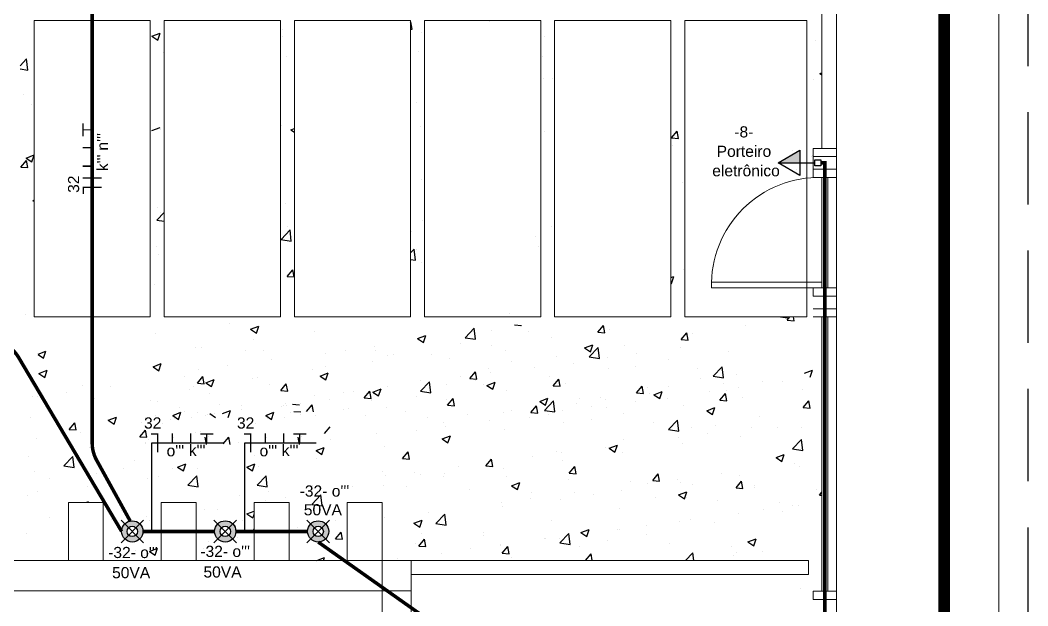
# Model space of a CAD drawing. Header units: millimetres. Extents: x 6597 to 20911, y -10306 to -132.
# Drawn here: x 14846 to 15714, y -5442 to -4938 of the extents above; entities that cross this region are included whole.
import ezdxf

# ---------------------------------------------------------------- set-up
doc = ezdxf.new("R2010")
doc.units = ezdxf.units.MM
doc.header["$LTSCALE"] = 25
doc.header["$MEASUREMENT"] = 0
for name, pattern in [('DASHDOT2', [12.7, 6.35, -3.175, 0, -3.175]), ('Dashed', [0.75, 0.5, -0.25]), ('HIDDEN2', [4.7625, 3.175, -1.5875])]:
    doc.linetypes.add(name, pattern=pattern)
for name, color, linetype in [('CIRCUITOS', 7, 'Continuous'), ('Iluminação1', 1, 'Continuous'), ('MAAI - VEGETAÇÃO', 106, 'Continuous')]:
    doc.layers.add(name, color=color, linetype=linetype)
for name, color, linetype, lineweight in [('EL-Condutos', 5, 'Continuous', 30), ('MAAI - ALVENARIA', 7, 'Continuous', 0), ('P-SIMBOL', 1, 'Continuous', 30), ('TEXTO', 7, 'Continuous', 30)]:
    doc.layers.add(name, color=color, linetype=linetype, lineweight=lineweight)
doc.styles.add('Arial', font='arial.ttf')

msp = doc.modelspace()

# ---------------------------------------------------------------- hatches: boundary and pattern name
at = {"layer": 'Iluminação1'}
h = msp.add_hatch(color=256, dxfattribs=at)
h.dxf.hatch_style = 1
h.paths.add_polyline_path([(14936.39, -5384.36, 1), (14949.32, -5371.43, 1)])
h.paths.add_polyline_path([(14946.01, -5374.74, -1), (14939.7, -5381.05, -1)], flags=16)
h = msp.add_hatch(color=256, dxfattribs=at)
h.dxf.hatch_style = 1
h.paths.add_polyline_path([(15016.39, -5384.36, 1), (15029.32, -5371.43, 1)])
h.paths.add_polyline_path([(15026.01, -5374.74, -1), (15019.7, -5381.05, -1)], flags=16)
h = msp.add_hatch(color=256, dxfattribs=at)
h.dxf.hatch_style = 1
h.paths.add_polyline_path([(15096.39, -5384.36, 1), (15109.32, -5371.43, 1)])
h.paths.add_polyline_path([(15106.01, -5374.74, -1), (15099.7, -5381.05, -1)], flags=16)
at = {"layer": 'P-SIMBOL', "linetype": 'Continuous'}
msp.add_hatch(color=256, dxfattribs=at).paths.add_polyline_path([(15517.38, -5060.85), (15498.63, -5060.85), (15517.38, -5050.02)])

# ---------------------------------------------------------------- linework, layer by layer
at = {"linetype": 'HIDDEN2'}
msp.add_line((15713.63, -4540.99), (15713.63, -8795.99), dxfattribs=at)
at = {"color": 7, "lineweight": 0}
msp.add_line((15688.63, -4565.99), (15688.63, -8770.99), dxfattribs=at)
at = {"layer": 'CIRCUITOS'}
for p, q in [((14959.74, -5377.9), (14959.74, -5301.69)), ((14959.74, -5301.69), (15021.18, -5301.69)), ((15039.74, -5377.9), (15039.74, -5301.69)), ((15039.74, -5301.69), (15101.18, -5301.69))]:
    msp.add_line(p, q, dxfattribs=at)
for points, const_width in [([(14900.52, -5038.07), (14900.52, -5026.82)], 1.11), ([(14900.52, -5032.45), (14908.36, -5032.45)], 1.11), ([(14900.23, -5047.92), (14908.36, -5047.92)], 1.16), ([(14900.23, -5063.7), (14908.36, -5063.7)], 1.16), ([(14900.23, -5073.79), (14916.49, -5073.79)], 1.16), ([(14900.23, -5073.79), (14916.49, -5073.79)], 1.16), ([(14900.23, -5081.98), (14916.49, -5081.98)], 1.16), ([(14900.23, -5081.98), (14916.49, -5081.98)], 1.16), ([(14900.8, -5087.73), (14900.8, -5081.81)], 1.16), ([(14959.07, -5294.13), (14964.98, -5294.13)], 1.16), ([(14964.81, -5293.55), (14964.81, -5309.82)], 1.16), ([(14964.81, -5293.55), (14964.81, -5309.82)], 1.16), ([(14977.34, -5293.55), (14977.34, -5301.69)], 1.16), ([(14993.17, -5293.55), (14993.17, -5301.69)], 1.16), ([(15001.35, -5294.14), (15012.6, -5294.14)], 1.11), ([(15006.97, -5294.14), (15006.97, -5301.98)], 1.11), ([(15039.07, -5294.13), (15044.98, -5294.13)], 1.16), ([(15044.81, -5293.55), (15044.81, -5309.82)], 1.16), ([(15044.81, -5293.55), (15044.81, -5309.82)], 1.16), ([(15057.34, -5293.55), (15057.34, -5301.69)], 1.16), ([(15073.17, -5293.55), (15073.17, -5301.69)], 1.16), ([(15081.35, -5294.14), (15092.6, -5294.14)], 1.11), ([(15086.97, -5294.14), (15086.97, -5301.98)], 1.11)]:
    msp.add_lwpolyline(points, dxfattribs=dict(at, const_width=const_width))
at = {"layer": 'EL-Condutos', "linetype": 'Dashed', "const_width": 3}
for points in [[(14941.05, -5368.94), (14912.09, -5316.48, -0.126789), (14908.36, -5301.98), (14908.36, -4925.44)], [(14933.71, -5377.9), (14845.03, -5228.25, 0.264911), (14819.23, -5213.54), (14698.41, -5213.54)], [(15256.29, -6048.76), (15256.29, -5505.73, 0.243666), (15247.83, -5489.4), (15102.86, -5387.04)]]:
    msp.add_lwpolyline(points, format="xyb", dxfattribs=at)
for points in [[(15535.48, -5060.84), (15538.86, -5060.84), (15538.86, -6015.54)], [(14952, -5377.9), (15013.71, -5377.9)], [(15032, -5377.9), (15093.71, -5377.9)]]:
    msp.add_lwpolyline(points, dxfattribs=at)
at = {"layer": 'Iluminação1'}
for p, q in [((14933.16, -5368.2), (14952.55, -5387.6)), ((14952.55, -5368.2), (14933.16, -5387.6)), ((15013.16, -5368.2), (15032.55, -5387.6)), ((15032.55, -5368.2), (15013.16, -5387.6)), ((15093.16, -5368.2), (15112.55, -5387.6)), ((15112.55, -5368.2), (15093.16, -5387.6))]:
    msp.add_line(p, q, dxfattribs=at)
for centre, radius in [((14942.86, -5377.9), 9.14), ((14942.86, -5377.9), 9.14), ((14942.86, -5377.9), 4.46), ((15022.86, -5377.9), 9.14), ((15022.86, -5377.9), 9.14), ((15022.86, -5377.9), 4.46), ((15102.86, -5377.9), 9.14), ((15102.86, -5377.9), 9.14), ((15102.86, -5377.9), 4.46)]:
    msp.add_circle(centre, radius, dxfattribs=at)
at = {"layer": 'MAAI - ALVENARIA'}
for p, q in [((15548.86, -4693.68), (15548.86, -6660.4)), ((15536.36, -5048.4), (15536.36, -4759.25)), ((14858.36, -4938.4), (14958.36, -4938.4)), ((14858.36, -5193.4), (14858.36, -4938.4)), ((14958.36, -4938.4), (14958.36, -5193.4)), ((14970.36, -4938.4), (15070.36, -4938.4)), ((14970.36, -5193.4), (14970.36, -4938.4)), ((15070.36, -4938.4), (15070.36, -5193.4)), ((15082.36, -4938.4), (15182.36, -4938.4)), ((15082.36, -5193.4), (15082.36, -4938.4)), ((15182.36, -4938.4), (15182.36, -5193.4)), ((15194.36, -4938.4), (15294.36, -4938.4)), ((15194.36, -5193.4), (15194.36, -4938.4)), ((15294.36, -4938.4), (15294.36, -5193.4)), ((15306.36, -4938.4), (15406.36, -4938.4)), ((15306.36, -5193.4), (15306.36, -4938.4)), ((15406.36, -4938.4), (15406.36, -5193.4)), ((15418.36, -4938.4), (15523.36, -4938.4)), ((15418.36, -5193.4), (15418.36, -4938.4)), ((15523.36, -4938.4), (15523.36, -5193.4)), ((15548.86, -5048.4), (15528.86, -5048.4)), ((15528.86, -5048.4), (15528.86, -5055.4)), ((15528.86, -5055.4), (15548.86, -5055.4)), ((15528.86, -5055.4), (15528.86, -5073.4)), ((15541.36, -5048.4), (15536.36, -5048.4)), ((15548.86, -5055.4), (15548.86, -5048.4)), ((15548.86, -5066.4), (15528.86, -5066.4)), ((15528.86, -5073.4), (15548.86, -5073.4)), ((15536.36, -5168.4), (15536.36, -5073.4)), ((15536.36, -5073.4), (15541.36, -5073.4)), ((15541.36, -5073.4), (15541.36, -5168.4)), ((15548.86, -5073.4), (15548.86, -5066.4)), ((15548.86, -5168.4), (15528.86, -5168.4)), ((15528.86, -5168.4), (15528.86, -5175.4)), ((15541.36, -5168.4), (15536.36, -5168.4)), ((15548.86, -5175.4), (15548.86, -5168.4)), ((15528.86, -5175.4), (15548.86, -5175.4)), ((14958.36, -5193.4), (14858.36, -5193.4)), ((15070.36, -5193.4), (14970.36, -5193.4)), ((15182.36, -5193.4), (15082.36, -5193.4)), ((15294.36, -5193.4), (15194.36, -5193.4)), ((15406.36, -5193.4), (15306.36, -5193.4)), ((15523.36, -5193.4), (15418.36, -5193.4)), ((15548.86, -5186.4), (15528.86, -5186.4)), ((15528.86, -5193.4), (15548.86, -5193.4)), ((15536.36, -5429.4), (15536.36, -5193.4)), ((15541.36, -5193.4), (15541.36, -5429.4)), ((15548.86, -5193.4), (15548.86, -5186.4)), ((15074.35, -5348.86), (15074.35, -5348.86)), ((14887.86, -5402.9), (14887.86, -5352.9)), ((14887.86, -5352.9), (14917.86, -5352.9)), ((14902.75, -5352.9), (14904.85, -5352.09)), ((14904.58, -5352.9), (14904.85, -5352.09)), ((14917.86, -5352.9), (14917.86, -5402.9)), ((14967.86, -5402.9), (14967.86, -5352.9)), ((14967.86, -5352.9), (14997.86, -5352.9)), ((14997.86, -5352.9), (14997.86, -5402.9)), ((15005.3, -5359.05), (15005.3, -5359.05)), ((15047.86, -5402.9), (15047.86, -5352.9)), ((15047.86, -5352.9), (15077.86, -5352.9)), ((15057.24, -5351.55), (15057.24, -5351.55)), ((15077.86, -5352.9), (15077.86, -5402.9)), ((15127.86, -5402.9), (15127.86, -5352.9)), ((15127.86, -5352.9), (15157.86, -5352.9)), ((15157.86, -5352.9), (15157.86, -5402.9)), ((14924.77, -5368), (14924.77, -5368)), ((15046.54, -5366.14), (15047.86, -5362.21)), ((15159.61, -5366.33), (15159.61, -5366.33)), ((15045.97, -5377.89), (15047.86, -5375.64)), ((15084.92, -5374.77), (15084.92, -5374.77)), ((15157.88, -5371.4), (15157.88, -5371.4)), ((15045.97, -5377.89), (15047.86, -5378.05)), ((15004.08, -5392.34), (15004.08, -5392.34)), ((15157.86, -5402.9), (14416.36, -5402.9)), ((14634.36, -5402.9), (15157.86, -5402.9)), ((14882.45, -5402.82), (14882.45, -5402.82)), ((14917.86, -5402.9), (14887.86, -5402.9)), ((14997.86, -5402.9), (14967.86, -5402.9)), ((15077.86, -5402.9), (15047.86, -5402.9)), ((15157.86, -5402.9), (15127.86, -5402.9)), ((15157.86, -5402.9), (15157.86, -5428.9)), ((15182.86, -5402.9), (15157.86, -5402.9)), ((15157.86, -5402.9), (15157.86, -5428.9)), ((15171.18, -5400.78), (15171.18, -5400.78)), ((15182.86, -5402.9), (15182.86, -5414.9)), ((15524.86, -5402.9), (15182.86, -5402.9)), ((15182.86, -5428.9), (15182.86, -5402.9)), ((15524.86, -5402.9), (15524.86, -5414.9)), ((15182.86, -5414.9), (15524.86, -5414.9)), ((15157.86, -5428.9), (15182.86, -5428.9)), ((15157.86, -5428.9), (15182.86, -5428.9)), ((15548.86, -5429.4), (15528.86, -5429.4)), ((15528.86, -5429.4), (15528.86, -5436.4)), ((15528.86, -5436.4), (15548.86, -5436.4)), ((15541.36, -5429.4), (15536.36, -5429.4)), ((15548.86, -5436.4), (15548.86, -5429.4))]:
    msp.add_line(p, q, dxfattribs=at)
at = {"layer": 'MAAI - ALVENARIA', "ltscale": 0.0125}
for p, q in [((15441.36, -5163.4), (15536.36, -5163.4)), ((15441.36, -5168.4), (15441.36, -5163.4)), ((15536.36, -5168.4), (15441.36, -5168.4)), ((15536.36, -5163.4), (15536.36, -5168.4))]:
    msp.add_line(p, q, dxfattribs=at)
at = {"layer": 'MAAI - ALVENARIA', "ltscale": 0.025}
for p, q in [((15157.86, -5428.9), (14634.36, -5428.9)), ((15157.86, -5966.9), (15157.86, -5428.9)), ((15182.86, -5428.9), (15182.86, -5966.9))]:
    msp.add_line(p, q, dxfattribs=at)
at = {"layer": 'MAAI - ALVENARIA', "ltscale": 0.0125}
msp.add_arc((15533.86, -5165.9), 92.53, 88.45184, 181.54816, dxfattribs=at)
at = {"layer": 'MAAI - VEGETAÇÃO', "linetype": 'Continuous', "transparency": 33554559}
for p, q in [((15182.36, -4940.09), (15182.72, -4939.65)), ((15183.88, -4945.92), (15182.72, -4939.65)), ((15250.19, -4938.94), (15250.19, -4938.94)), ((14959.82, -4951.94), (14966.82, -4949.26)), ((14959.82, -4951.94), (14964.79, -4955.3)), ((14964.79, -4955.3), (14966.82, -4949.26)), ((15071.83, -4952.08), (15071.83, -4952.08)), ((15072.08, -4946.12), (15072.08, -4946.12)), ((15182.36, -4945.79), (15183.88, -4945.92)), ((15191.87, -4948.96), (15191.87, -4948.96)), ((15082.25, -4960.28), (15082.25, -4960.28)), ((15297.89, -4952.37), (15297.89, -4952.37)), ((15523.71, -4958.62), (15523.71, -4958.62)), ((15530.78, -4955.84), (15530.78, -4955.84)), ((14969.38, -4965.98), (14969.38, -4965.98)), ((15075.23, -4968.98), (15075.23, -4968.98)), ((15189.01, -4964.79), (15189.01, -4964.79)), ((15295.78, -4969.3), (15295.78, -4969.3)), ((14846.36, -4977.33), (14851.94, -4971.51)), ((14853.04, -4981.02), (14851.93, -4971.52)), ((14846.36, -4979.98), (14853.04, -4981.02)), ((15070.61, -4985.37), (15070.61, -4985.37)), ((15070.8, -4982.27), (15070.8, -4982.27)), ((15534.67, -4983.98), (15536.36, -4983.33)), ((15534.67, -4983.98), (15536.36, -4985.12)), ((15296.62, -4988.51), (15296.62, -4988.51)), ((15304.38, -4988.6), (15304.38, -4988.6)), ((15529.56, -4989.12), (15529.56, -4989.12)), ((14849.24, -5002.36), (14849.24, -5002.36)), ((14856.55, -5010.47), (14856.55, -5010.47)), ((15187.74, -5008.62), (15187.74, -5008.62)), ((15071.11, -5028.64), (15071.11, -5028.64)), ((15190.62, -5029.32), (15190.62, -5029.32)), ((14959.82, -5033.16), (14966.82, -5030.47)), ((14966.95, -5032.56), (14966.95, -5032.56)), ((15079.2, -5032.47), (15082.36, -5031.26)), ((15079.2, -5032.47), (15082.36, -5034.6)), ((15297.39, -5033.84), (15297.39, -5033.84)), ((15406.96, -5039.44), (15411.78, -5033.7)), ((15412.93, -5039.97), (15411.78, -5033.7)), ((15406.96, -5039.44), (15412.93, -5039.96)), ((15407.94, -5045.81), (15407.94, -5045.81)), ((14851.46, -5056.71), (14858.36, -5054.07)), ((14856.44, -5060.07), (14858.36, -5054.35)), ((15511.46, -5050.33), (15511.46, -5050.33)), ((15527.13, -5055.7), (15527.13, -5055.7)), ((15528.35, -5054.21), (15528.35, -5054.21)), ((15528.53, -5054.15), (15528.53, -5054.15)), ((14847.02, -5064.46), (14851.84, -5058.71)), ((14847.02, -5064.46), (14853, -5064.98)), ((14851.46, -5056.71), (14856.44, -5060.07)), ((14853, -5064.98), (14851.84, -5058.71)), ((14907.25, -5063.79), (14907.25, -5063.79)), ((15527.6, -5061.01), (15527.6, -5061.01)), ((15514.65, -5066.48), (15514.65, -5066.48)), ((15191.58, -5075.58), (15191.58, -5075.58)), ((15416.55, -5078), (15416.55, -5078)), ((14857.4, -5093.61), (14858.36, -5093.75)), ((14857.41, -5093.6), (14858.36, -5092.61)), ((14964.52, -5099.14), (14964.52, -5099.14)), ((15074.94, -5095.61), (15074.94, -5095.61)), ((14964.13, -5110.15), (14970.36, -5103.66)), ((14966.85, -5103.88), (14966.85, -5103.88)), ((14964.13, -5110.16), (14970.36, -5111.12)), ((14970.02, -5111.06), (14970.02, -5111.06)), ((15076.79, -5115.57), (15076.79, -5115.57)), ((15192.67, -5110.13), (15192.67, -5110.13)), ((15304.09, -5115.23), (15304.09, -5115.23)), ((15070.86, -5126.7), (15078.65, -5118.58)), ((15079.74, -5128.09), (15078.64, -5118.59)), ((15183.55, -5120.08), (15183.55, -5120.08)), ((15290.32, -5124.59), (15290.32, -5124.59)), ((14963.3, -5132.42), (14963.3, -5132.42)), ((15070.85, -5126.71), (15079.74, -5128.09)), ((15292.42, -5132.98), (15292.42, -5132.98)), ((14965.58, -5140.03), (14965.58, -5140.03)), ((15182.36, -5138.28), (15185.37, -5135.13)), ((15186.47, -5144.64), (15185.36, -5135.14)), ((15187.45, -5135.25), (15187.45, -5135.25)), ((15418.17, -5142.53), (15418.17, -5142.53)), ((15182.36, -5144), (15186.47, -5144.64)), ((15191.39, -5146.28), (15191.39, -5146.28)), ((15070.81, -5155.27), (15070.81, -5155.27)), ((15076.08, -5158.5), (15080.9, -5152.76)), ((15076.08, -5158.5), (15082.05, -5159.03)), ((15082.05, -5159.03), (15080.9, -5152.76)), ((15406.36, -5159.58), (15408.99, -5158.57)), ((15406.96, -5164.62), (15408.99, -5158.57)), ((15417.21, -5152.53), (15417.21, -5152.53)), ((14962.09, -5165.71), (14962.09, -5165.71)), ((15406.36, -5164.21), (15406.96, -5164.62)), ((14851.08, -5191.08), (14851.08, -5191.08)), ((15267.24, -5190.41), (15267.24, -5190.41)), ((15500.85, -5193.4), (15506.64, -5194.3)), ((15506.43, -5196.16), (15508.74, -5193.4)), ((15506.64, -5194.3), (15506.53, -5193.4)), ((15512.41, -5196.68), (15511.8, -5193.4)), ((15026.2, -5199.06), (15026.2, -5199.06)), ((15044.73, -5204.02), (15051.73, -5201.34)), ((15049.7, -5207.38), (15051.73, -5201.34)), ((15229.36, -5211.23), (15237.15, -5203.11)), ((15238.25, -5212.62), (15237.14, -5203.12)), ((15271.92, -5200.28), (15277.9, -5200.81)), ((15277.06, -5202.02), (15277.06, -5202.02)), ((15343.65, -5206.56), (15348.47, -5200.81)), ((15349.63, -5207.08), (15348.47, -5200.82)), ((15470.7, -5200.73), (15470.7, -5200.73)), ((15506.43, -5196.16), (15512.41, -5196.68)), ((14963.05, -5207.38), (14963.05, -5207.38)), ((15044.73, -5204.02), (15049.7, -5207.38)), ((15099.41, -5205.69), (15099.41, -5205.69)), ((15188.44, -5212.03), (15195.44, -5209.34)), ((15188.44, -5212.03), (15193.41, -5215.39)), ((15193.41, -5215.39), (15195.44, -5209.34)), ((15229.35, -5211.24), (15238.25, -5212.62)), ((15252.02, -5205.31), (15252.02, -5205.31)), ((15283.99, -5205.88), (15283.99, -5205.88)), ((15303.33, -5211), (15303.33, -5211)), ((15343.65, -5206.56), (15349.63, -5207.08)), ((15353.84, -5204.6), (15353.84, -5204.6)), ((15415.38, -5212.84), (15420.2, -5207.09)), ((15421.35, -5213.36), (15420.2, -5207.09)), ((15424.59, -5207.82), (15424.59, -5207.82)), ((14996.96, -5219.59), (14996.96, -5219.59)), ((15002.66, -5220.08), (15002.66, -5220.08)), ((15047.47, -5213.19), (15047.47, -5213.19)), ((15150.99, -5218.61), (15150.99, -5218.61)), ((15188.87, -5213.63), (15188.87, -5213.63)), ((15225.67, -5215.89), (15225.67, -5215.89)), ((15251.98, -5218.04), (15251.98, -5218.04)), ((15332.15, -5220.04), (15339.15, -5217.35)), ((15332.15, -5220.04), (15337.13, -5223.4)), ((15336.09, -5227.78), (15343.87, -5219.66)), ((15337.13, -5223.4), (15339.15, -5217.35)), ((15344.97, -5229.17), (15343.87, -5219.67)), ((15366.27, -5217.83), (15366.27, -5217.83)), ((15414.68, -5219.88), (15414.68, -5219.88)), ((15415.38, -5212.84), (15421.35, -5213.36)), ((14861.74, -5225.42), (14868.57, -5222.8)), ((14861.74, -5225.6), (14866.54, -5228.84)), ((14866.54, -5228.84), (14868.57, -5222.8)), ((15039.93, -5222.21), (15039.93, -5222.21)), ((15056.04, -5222.34), (15056.04, -5222.34)), ((15109.43, -5224.59), (15109.43, -5224.59)), ((15125.96, -5221.91), (15125.96, -5221.91)), ((15151.93, -5222.21), (15151.93, -5222.21)), ((15162.81, -5226.85), (15162.81, -5226.85)), ((15167.36, -5225.9), (15167.36, -5225.9)), ((15200.05, -5225.54), (15200.05, -5225.54)), ((15216.19, -5229.11), (15216.19, -5229.11)), ((15263.93, -5222.21), (15263.93, -5222.21)), ((15307.95, -5227.84), (15307.95, -5227.84)), ((15336.08, -5227.79), (15344.97, -5229.17)), ((15351.78, -5228.16), (15351.78, -5228.16)), ((15376.81, -5224.86), (15376.81, -5224.86)), ((15455.91, -5223.35), (15455.91, -5223.35)), ((14960.7, -5236.28), (14967.7, -5233.59)), ((14960.7, -5236.28), (14965.68, -5239.63)), ((14965.68, -5239.63), (14967.7, -5233.59)), ((15024.93, -5235.21), (15024.93, -5235.21)), ((15062.8, -5230.22), (15062.8, -5230.22)), ((15109.04, -5235.91), (15109.04, -5235.91)), ((15149.54, -5231.94), (15149.54, -5231.94)), ((15249.64, -5237.85), (15249.64, -5237.85)), ((15269.57, -5231.36), (15269.57, -5231.36)), ((15288.62, -5236.47), (15288.62, -5236.47)), ((15322.96, -5233.62), (15322.96, -5233.62)), ((15352.62, -5237.89), (15352.62, -5237.89)), ((15376.34, -5235.87), (15376.34, -5235.87)), ((15404.56, -5230.39), (15404.56, -5230.39)), ((15429.72, -5238.13), (15429.72, -5238.13)), ((15442.81, -5244.33), (15450.6, -5236.21)), ((15451.69, -5245.72), (15450.59, -5236.22)), ((14856.37, -5246.83), (14856.37, -5246.83)), ((14862.49, -5242), (14869.49, -5239.32)), ((14862.49, -5242), (14867.47, -5245.36)), ((14867.46, -5245.36), (14869.49, -5239.32)), ((14987.68, -5245.05), (14987.68, -5245.05)), ((14998.9, -5250.4), (15003.72, -5244.66)), ((14999.9, -5238.51), (14999.9, -5238.51)), ((15004.87, -5250.93), (15003.72, -5244.66)), ((15046.25, -5246.48), (15046.25, -5246.48)), ((15050.72, -5245.92), (15050.72, -5245.92)), ((15098.19, -5238.98), (15098.19, -5238.98)), ((15104.42, -5244.29), (15111.42, -5241.6)), ((15104.42, -5244.29), (15109.39, -5247.64)), ((15109.39, -5247.64), (15111.42, -5241.6)), ((15225.71, -5244.75), (15225.71, -5244.75)), ((15233.4, -5246.27), (15238.22, -5240.53)), ((15233.4, -5246.27), (15239.38, -5246.8)), ((15239.38, -5246.8), (15238.22, -5240.53)), ((15250.75, -5241.46), (15250.75, -5241.46)), ((15302.11, -5244.29), (15302.11, -5244.29)), ((15305.13, -5252.55), (15309.95, -5246.8)), ((15311.11, -5253.07), (15309.95, -5246.8)), ((15432.18, -5246.72), (15432.18, -5246.72)), ((15442.8, -5244.34), (15451.69, -5245.72)), ((15462.78, -5242.81), (15462.78, -5242.81)), ((15521.37, -5241.79), (15528.37, -5239.1)), ((15526.34, -5245.14), (15528.37, -5239.1)), ((14899.69, -5252.27), (14899.69, -5252.27)), ((14924.53, -5253.37), (14924.53, -5253.37)), ((14995.74, -5252.88), (14995.74, -5252.88)), ((14998.9, -5250.4), (15004.87, -5250.93)), ((15006.2, -5250.01), (15013.21, -5247.32)), ((15006.2, -5250.01), (15011.18, -5253.37)), ((15011.18, -5253.37), (15013.21, -5247.32)), ((15060.89, -5251.68), (15060.89, -5251.68)), ((15070.62, -5256.68), (15075.44, -5250.93)), ((15076.6, -5257.2), (15075.44, -5250.93)), ((15149.92, -5258.02), (15156.92, -5255.33)), ((15154.89, -5261.38), (15156.92, -5255.33)), ((15162.56, -5253.07), (15162.56, -5253.07)), ((15190.84, -5257.22), (15198.63, -5249.1)), ((15191.32, -5247.86), (15191.32, -5247.86)), ((15199.72, -5258.6), (15198.62, -5249.11)), ((15213.5, -5251.3), (15213.5, -5251.3)), ((15238.53, -5248.01), (15238.53, -5248.01)), ((15245.47, -5251.87), (15245.47, -5251.87)), ((15248.13, -5252.29), (15255.13, -5249.61)), ((15248.13, -5252.29), (15253.1, -5255.65)), ((15250.77, -5251.33), (15250.77, -5251.33)), ((15253.1, -5255.65), (15255.13, -5249.61)), ((15305.13, -5252.55), (15311.11, -5253.07)), ((15315.32, -5250.59), (15315.32, -5250.59)), ((15376.85, -5258.82), (15381.68, -5253.08)), ((15382.83, -5259.35), (15381.68, -5253.08)), ((15386.07, -5253.8), (15386.07, -5253.8)), ((15404.46, -5252.82), (15404.46, -5252.82)), ((15451.53, -5251), (15451.53, -5251)), ((15464.35, -5254.25), (15464.35, -5254.25)), ((15485.56, -5248.97), (15485.56, -5248.97)), ((15502.22, -5249.27), (15502.22, -5249.27)), ((15519.83, -5255.44), (15519.83, -5255.44)), ((14857.38, -5261.56), (14857.38, -5261.56)), ((14861.62, -5261.65), (14861.62, -5261.65)), ((14886.65, -5258.35), (14886.65, -5258.35)), ((14910.76, -5263.82), (14910.76, -5263.82)), ((14992.4, -5255.93), (14992.4, -5255.93)), ((15008.95, -5259.18), (15008.95, -5259.18)), ((15070.62, -5256.68), (15076.6, -5257.2)), ((15099.65, -5261.35), (15099.65, -5261.35)), ((15124.69, -5258.05), (15124.69, -5258.05)), ((15133, -5257.87), (15133, -5257.87)), ((15142.35, -5262.95), (15147.17, -5257.21)), ((15142.35, -5262.95), (15148.32, -5263.48)), ((15148.32, -5263.48), (15147.17, -5257.21)), ((15149.92, -5258.02), (15154.89, -5261.38)), ((15150.35, -5259.62), (15150.35, -5259.62)), ((15187.15, -5261.88), (15187.15, -5261.88)), ((15190.83, -5257.22), (15199.73, -5258.6)), ((15198.83, -5258.83), (15198.83, -5258.83)), ((15213.46, -5264.03), (15213.46, -5264.03)), ((15214.07, -5269.23), (15218.89, -5263.48)), ((15220.05, -5269.75), (15218.89, -5263.48)), ((15264.81, -5256.99), (15264.81, -5256.99)), ((15293.63, -5266.03), (15300.63, -5263.34)), ((15298.6, -5269.39), (15300.63, -5263.34)), ((15327.75, -5263.82), (15327.75, -5263.82)), ((15346.15, -5262.83), (15346.15, -5262.83)), ((15350.5, -5264.3), (15350.5, -5264.3)), ((15376.85, -5258.82), (15382.83, -5259.35)), ((15388.38, -5259.32), (15388.38, -5259.32)), ((15391.84, -5260.3), (15398.84, -5257.62)), ((15391.84, -5260.3), (15396.82, -5263.66)), ((15396.82, -5263.66), (15398.84, -5257.62)), ((15403.35, -5263.68), (15403.35, -5263.68)), ((15439.32, -5257.55), (15439.32, -5257.55)), ((15448.58, -5265.1), (15453.4, -5259.35)), ((15454.56, -5265.62), (15453.4, -5259.35)), ((15454.69, -5256.64), (15454.69, -5256.64)), ((15467.89, -5262.94), (15467.89, -5262.94)), ((14907.09, -5272.62), (14907.09, -5272.62)), ((14958.44, -5265.58), (14958.44, -5265.58)), ((14964.14, -5266.07), (14964.14, -5266.07)), ((14983.19, -5271.18), (14983.19, -5271.18)), ((15017.52, -5268.33), (15017.52, -5268.33)), ((15036.5, -5269.66), (15036.5, -5269.66)), ((15070.91, -5270.58), (15070.91, -5270.58)), ((15073.18, -5269.77), (15073.18, -5269.77)), ((15074.68, -5267.88), (15074.68, -5267.88)), ((15075.21, -5269.72), (15075.21, -5269.72)), ((15080.7, -5268.34), (15086.68, -5268.87)), ((15083.52, -5269.53), (15083.52, -5269.53)), ((15087.44, -5267.9), (15087.44, -5267.9)), ((15092.87, -5274.62), (15097.69, -5268.87)), ((15096.98, -5272.27), (15096.98, -5272.27)), ((15098.85, -5275.14), (15097.69, -5268.87)), ((15112.47, -5264.6), (15112.47, -5264.6)), ((15124.29, -5272.84), (15124.29, -5272.84)), ((15128.83, -5271.89), (15128.83, -5271.89)), ((15148.32, -5265.23), (15148.32, -5265.23)), ((15161.52, -5271.53), (15161.52, -5271.53)), ((15214.07, -5269.23), (15220.05, -5269.75)), ((15285.8, -5275.5), (15290.62, -5269.76)), ((15287.83, -5272.84), (15287.83, -5272.84)), ((15291.78, -5276.03), (15290.62, -5269.76)), ((15293.63, -5266.03), (15298.6, -5269.39)), ((15297.56, -5273.77), (15305.35, -5265.65)), ((15306.45, -5275.16), (15305.34, -5265.66)), ((15325.47, -5267.6), (15325.47, -5267.6)), ((15338.29, -5270.85), (15338.29, -5270.85)), ((15351.41, -5271.18), (15351.41, -5271.18)), ((15376.16, -5265.86), (15376.16, -5265.86)), ((15417.38, -5269.34), (15417.38, -5269.34)), ((15437.34, -5274.04), (15444.34, -5271.35)), ((15442.32, -5277.39), (15444.34, -5271.35)), ((15448.58, -5265.1), (15454.56, -5265.62)), ((15520.31, -5271.37), (15525.13, -5265.63)), ((15520.31, -5271.37), (15526.28, -5271.9)), ((15526.28, -5271.9), (15525.13, -5265.63)), ((14855.15, -5280.12), (14855.15, -5280.12)), ((14922.18, -5282.27), (14929.18, -5279.58)), ((14927.16, -5285.62), (14929.18, -5279.58)), ((14954.15, -5279.77), (14954.15, -5279.77)), ((14962.7, -5277.95), (14962.7, -5277.95)), ((14975.52, -5281.2), (14975.52, -5281.2)), ((14977.67, -5278.14), (14984.68, -5275.45)), ((14977.67, -5278.14), (14982.65, -5281.5)), ((14979.07, -5280.34), (14979.07, -5280.34)), ((14981.21, -5281.33), (14981.21, -5281.33)), ((14982.65, -5281.5), (14984.68, -5275.45)), ((14983.53, -5279.78), (14983.53, -5279.78)), ((14987.74, -5274.65), (14987.74, -5274.65)), ((14993.87, -5279.54), (14993.87, -5279.54)), ((14999.07, -5275.69), (14999.07, -5275.69)), ((15005.48, -5277.89), (15005.48, -5277.89)), ((15007.96, -5276.9), (15007.96, -5276.9)), ((15009.51, -5276.54), (15014.48, -5279.89)), ((15013.4, -5276.21), (15013.4, -5276.21)), ((15020.39, -5276.54), (15027.4, -5273.85)), ((15025.37, -5279.89), (15027.4, -5273.85)), ((15034.15, -5279.77), (15034.15, -5279.77)), ((15036.57, -5273.44), (15036.57, -5273.44)), ((15057.67, -5278.14), (15064.68, -5275.45)), ((15057.67, -5278.14), (15062.65, -5281.5)), ((15059.07, -5280.34), (15059.07, -5280.34)), ((15061.21, -5281.33), (15061.21, -5281.33)), ((15062.65, -5281.5), (15064.68, -5275.45)), ((15063.53, -5279.78), (15063.53, -5279.78)), ((15073.87, -5279.54), (15073.87, -5279.54)), ((15079.07, -5275.69), (15079.07, -5275.69)), ((15081.98, -5274.62), (15087.96, -5275.14)), ((15087.96, -5276.9), (15087.96, -5276.9)), ((15100.13, -5277.93), (15100.13, -5277.93)), ((15143.34, -5277.95), (15143.34, -5277.95)), ((15177.67, -5275.09), (15177.67, -5275.09)), ((15196.72, -5280.21), (15196.72, -5280.21)), ((15231.05, -5277.35), (15231.05, -5277.35)), ((15262.31, -5275.91), (15262.31, -5275.91)), ((15269.43, -5273.83), (15269.43, -5273.83)), ((15284.43, -5279.61), (15284.43, -5279.61)), ((15285.8, -5275.5), (15291.78, -5276.03)), ((15297.56, -5273.78), (15306.45, -5275.16)), ((15300.9, -5277.58), (15300.9, -5277.58)), ((15313.26, -5274.15), (15313.26, -5274.15)), ((15366.04, -5276.38), (15366.04, -5276.38)), ((15437.34, -5274.04), (15442.32, -5277.39)), ((15482.58, -5278.79), (15482.58, -5278.79)), ((14888.65, -5290.12), (14893.47, -5284.37)), ((14888.65, -5290.12), (14894.62, -5290.64)), ((14894.62, -5290.64), (14893.47, -5284.37)), ((14922.18, -5282.27), (14927.16, -5285.62)), ((14950.49, -5284.49), (14950.49, -5284.49)), ((14956.62, -5285.15), (14956.62, -5285.15)), ((14968.78, -5284.97), (14968.78, -5284.97)), ((15036.62, -5285.15), (15036.62, -5285.15)), ((15048.78, -5284.97), (15048.78, -5284.97)), ((15108.3, -5293.79), (15113.13, -5288.04)), ((15211.11, -5283.84), (15211.11, -5283.84)), ((15212.23, -5287.45), (15212.23, -5287.45)), ((15250.1, -5282.46), (15250.1, -5282.46)), ((15263.59, -5290.28), (15263.59, -5290.28)), ((15314.1, -5283.88), (15314.1, -5283.88)), ((15337.82, -5281.86), (15337.82, -5281.86)), ((15391.2, -5284.12), (15391.2, -5284.12)), ((15404.28, -5290.33), (15413.17, -5291.71)), ((15404.29, -5290.32), (15412.08, -5282.2)), ((15413.17, -5291.71), (15412.07, -5282.21)), ((15424.26, -5288.8), (15424.26, -5288.8)), ((15444.58, -5286.37), (15444.58, -5286.37)), ((15475.92, -5288.71), (15475.92, -5288.71)), ((15497.96, -5288.63), (15497.96, -5288.63)), ((15518.62, -5288.73), (15518.62, -5288.73)), ((14860.35, -5297.8), (14860.35, -5297.8)), ((14898.22, -5292.81), (14898.22, -5292.81)), ((14949.49, -5296.39), (14954.31, -5290.65)), ((14949.49, -5296.39), (14955.47, -5296.91)), ((14955.47, -5296.92), (14954.31, -5290.65)), ((14957.22, -5298.87), (14957.22, -5298.87)), ((14978.62, -5297.24), (14978.62, -5297.24)), ((14996.85, -5292.47), (14996.85, -5292.47)), ((15001.31, -5291.91), (15001.31, -5291.91)), ((15006.75, -5303.19), (15005.59, -5296.92)), ((15008.18, -5296.07), (15008.18, -5296.07)), ((15021.21, -5302.67), (15026.04, -5296.92)), ((15027.19, -5303.19), (15026.03, -5296.92)), ((15058.62, -5297.24), (15058.62, -5297.24)), ((15086.75, -5303.19), (15085.59, -5296.92)), ((15088.18, -5296.07), (15088.18, -5296.07)), ((15152.8, -5293.85), (15152.8, -5293.85)), ((15187.19, -5290.74), (15187.19, -5290.74)), ((15209.61, -5298.28), (15216.61, -5295.6)), ((15209.61, -5298.28), (15214.58, -5301.64)), ((15212.25, -5297.32), (15212.25, -5297.32)), ((15214.58, -5301.64), (15216.61, -5295.6)), ((15365.94, -5298.81), (15365.94, -5298.81)), ((15413.01, -5296.99), (15413.01, -5296.99)), ((15438.04, -5293.7), (15438.04, -5293.7)), ((15466.68, -5296.23), (15466.68, -5296.23)), ((15511.01, -5306.87), (15518.8, -5298.75)), ((15519.9, -5308.26), (15518.79, -5298.76)), ((14905.88, -5305.91), (14905.88, -5305.91)), ((14953.88, -5301.92), (14953.88, -5301.92)), ((14954.24, -5301.63), (14954.24, -5301.63)), ((15000.31, -5301.75), (15000.31, -5301.75)), ((15034.24, -5301.63), (15034.24, -5301.63)), ((15080.31, -5301.75), (15080.31, -5301.75)), ((15101.08, -5308.34), (15108.08, -5305.66)), ((15106.05, -5311.7), (15108.08, -5305.66)), ((15113.15, -5299.06), (15113.15, -5299.06)), ((15160.31, -5304.82), (15160.31, -5304.82)), ((15349.86, -5305.31), (15349.86, -5305.31)), ((15353.32, -5306.29), (15360.32, -5303.6)), ((15353.32, -5306.29), (15358.29, -5309.65)), ((15358.29, -5309.65), (15360.32, -5303.6)), ((15416.17, -5302.63), (15416.17, -5302.63)), ((15511, -5306.88), (15519.9, -5308.26)), ((14853.94, -5313.41), (14853.94, -5313.41)), ((14883.93, -5321.52), (14891.71, -5313.41)), ((14891.29, -5314.92), (14891.29, -5314.92)), ((14892.81, -5322.91), (14891.71, -5313.41)), ((14895.56, -5311.93), (14895.56, -5311.93)), ((15048.01, -5312.92), (15048.01, -5312.92)), ((15054.18, -5310.67), (15054.18, -5310.67)), ((15101.08, -5308.34), (15106.05, -5311.7)), ((15101.39, -5315.18), (15101.39, -5315.18)), ((15175.55, -5315.22), (15180.37, -5309.47)), ((15175.55, -5315.22), (15181.53, -5315.74)), ((15181.53, -5315.74), (15180.37, -5309.47)), ((15247.28, -5321.49), (15252.1, -5315.75)), ((15253.25, -5322.02), (15252.1, -5315.75)), ((15286.95, -5313.59), (15286.95, -5313.59)), ((15307.62, -5308.82), (15307.62, -5308.82)), ((15311.98, -5310.29), (15311.98, -5310.29)), ((15364.82, -5309.67), (15364.82, -5309.67)), ((15497.03, -5314.3), (15504.04, -5311.61)), ((15497.03, -5314.3), (15502.01, -5317.66)), ((15502.01, -5317.66), (15504.04, -5311.61)), ((14883.92, -5321.53), (14892.81, -5322.91)), ((14935.07, -5323.94), (14935.07, -5323.94)), ((14944.67, -5317.17), (14944.67, -5317.17)), ((14960.1, -5320.64), (14960.1, -5320.64)), ((14977.84, -5323.88), (14977.84, -5323.88)), ((14981.87, -5322.53), (14988.87, -5319.84)), ((14981.87, -5322.53), (14986.85, -5325.88)), ((14986.85, -5325.88), (14988.87, -5319.84)), ((14999.19, -5323.83), (14999.19, -5323.83)), ((15041.43, -5322.53), (15048.43, -5319.84)), ((15041.43, -5322.53), (15046.4, -5325.88)), ((15046.4, -5325.88), (15048.43, -5319.84)), ((15051.43, -5321.68), (15051.43, -5321.68)), ((15223.79, -5321.9), (15223.79, -5321.9)), ((15247.28, -5321.49), (15253.26, -5322.02)), ((15249.31, -5318.83), (15249.31, -5318.83)), ((15262.38, -5323.57), (15262.38, -5323.57)), ((15312.89, -5317.17), (15312.89, -5317.17)), ((15319, -5327.77), (15323.82, -5322.02)), ((15324.98, -5328.29), (15323.82, -5322.02)), ((15512.77, -5319.84), (15512.77, -5319.84)), ((15517.4, -5322.02), (15517.4, -5322.02)), ((14858.99, -5326.09), (14858.99, -5326.09)), ((14871.91, -5332.25), (14871.91, -5332.25)), ((14912.37, -5328.35), (14912.37, -5328.35)), ((14956.01, -5332.16), (14956.01, -5332.16)), ((14965.75, -5330.6), (14965.75, -5330.6)), ((14990.65, -5338.08), (14998.44, -5329.96)), ((14999.53, -5339.46), (14998.43, -5329.97)), ((15050.2, -5338.08), (15057.99, -5329.96)), ((15059.09, -5339.46), (15057.98, -5329.97)), ((15158.2, -5326.19), (15158.2, -5326.19)), ((15160.89, -5330.18), (15160.89, -5330.18)), ((15185.92, -5326.89), (15185.92, -5326.89)), ((15190.99, -5328.84), (15190.99, -5328.84)), ((15211.03, -5330.61), (15211.03, -5330.61)), ((15211.58, -5328.45), (15211.58, -5328.45)), ((15264.96, -5330.71), (15264.96, -5330.71)), ((15318.34, -5332.96), (15318.34, -5332.96)), ((15319, -5327.77), (15324.98, -5328.29)), ((15390.73, -5334.04), (15395.55, -5328.3)), ((15396.71, -5334.57), (15395.55, -5328.3)), ((15411.74, -5333.14), (15411.74, -5333.14)), ((15449.61, -5328.15), (15449.61, -5328.15)), ((15465.46, -5329.52), (15465.46, -5329.52)), ((14904.66, -5339.2), (14904.66, -5339.2)), ((14919.52, -5333.89), (14919.52, -5333.89)), ((14990.64, -5338.08), (14999.53, -5339.46)), ((15050.2, -5338.08), (15059.09, -5339.46)), ((15097.73, -5338.5), (15097.73, -5338.5)), ((15132.67, -5338.85), (15132.67, -5338.85)), ((15159.09, -5338.11), (15159.09, -5338.11)), ((15179.28, -5339.63), (15179.28, -5339.63)), ((15232.66, -5341.88), (15232.66, -5341.88)), ((15269.3, -5338.55), (15276.3, -5335.86)), ((15269.3, -5338.55), (15274.27, -5341.9)), ((15274.27, -5341.9), (15276.3, -5335.86)), ((15371.73, -5335.22), (15371.73, -5335.22)), ((15386.7, -5336.43), (15386.7, -5336.43)), ((15390.73, -5334.04), (15396.71, -5334.57)), ((15414.95, -5335.92), (15414.95, -5335.92)), ((15425.11, -5337.47), (15425.11, -5337.47)), ((15462.46, -5340.32), (15467.28, -5334.57)), ((15462.46, -5340.32), (15468.43, -5340.84)), ((15468.43, -5340.84), (15467.28, -5334.57)), ((15478.45, -5338.46), (15478.45, -5338.46)), ((15478.49, -5339.73), (15478.49, -5339.73)), ((15531.87, -5341.98), (15531.87, -5341.98)), ((14852.72, -5346.7), (14852.72, -5346.7)), ((14861.2, -5343.9), (14861.2, -5343.9)), ((15034.82, -5346.78), (15034.82, -5346.78)), ((15059.86, -5343.48), (15059.86, -5343.48)), ((15097.37, -5354.63), (15105.16, -5346.51)), ((15106.26, -5356.02), (15105.15, -5346.52)), ((15108.58, -5344.51), (15108.58, -5344.51)), ((15285.68, -5349.73), (15285.68, -5349.73)), ((15286.05, -5344.14), (15286.05, -5344.14)), ((15311.67, -5350.46), (15311.67, -5350.46)), ((15323.55, -5344.75), (15323.55, -5344.75)), ((15339.43, -5346.39), (15339.43, -5346.39)), ((15363.61, -5342.96), (15363.61, -5342.96)), ((15392.81, -5348.65), (15392.81, -5348.65)), ((15413.01, -5346.55), (15420.01, -5343.87)), ((15413.01, -5346.55), (15417.99, -5349.91)), ((15417.99, -5349.91), (15420.01, -5343.87)), ((15420.13, -5348.47), (15420.13, -5348.47)), ((15446.19, -5350.9), (15446.19, -5350.9)), ((15534.18, -5346.59), (15536.36, -5344)), ((15534.18, -5346.59), (15536.36, -5346.78)), ((15016.03, -5358.87), (15016.03, -5358.87)), ((15097.37, -5354.64), (15106.26, -5356.02)), ((15260.64, -5353.03), (15260.64, -5353.03)), ((15261.16, -5356.86), (15261.16, -5356.86)), ((15361.81, -5358.48), (15361.81, -5358.48)), ((15486.46, -5359.28), (15486.46, -5359.28)), ((15499.58, -5353.16), (15499.58, -5353.16)), ((15511.49, -5355.98), (15511.49, -5355.98)), ((15516.19, -5355.31), (15516.19, -5355.31)), ((14871.39, -5365.75), (14871.39, -5365.75)), ((14933.8, -5360.08), (14933.8, -5360.08)), ((14954.79, -5365.45), (14954.79, -5365.45)), ((15041.56, -5362.79), (15047.86, -5360.37)), ((15041.56, -5362.79), (15046.54, -5366.14)), ((15185.28, -5370.8), (15192.28, -5368.11)), ((15190.25, -5374.15), (15192.28, -5368.11)), ((15197.49, -5361.34), (15197.49, -5361.34)), ((15204.1, -5371.18), (15211.89, -5363.06)), ((15209.82, -5363.9), (15209.82, -5363.9)), ((15212.98, -5372.57), (15211.88, -5363.07)), ((15423.3, -5367.59), (15423.3, -5367.59)), ((15464.25, -5362.81), (15464.25, -5362.81)), ((15502.41, -5360.41), (15502.41, -5360.41)), ((14957.71, -5368.88), (14957.71, -5368.88)), ((15031.54, -5372.51), (15031.54, -5372.51)), ((15037.71, -5368.88), (15037.71, -5368.88)), ((15117.71, -5368.88), (15117.71, -5368.88)), ((15185.28, -5370.8), (15190.25, -5374.15)), ((15204.09, -5371.19), (15212.98, -5372.57)), ((15303.5, -5368.49), (15303.5, -5368.49)), ((15328.99, -5378.81), (15335.99, -5376.12)), ((15333.96, -5382.16), (15335.99, -5376.12)), ((15360.4, -5375.87), (15360.4, -5375.87)), ((15362.39, -5376.25), (15362.39, -5376.25)), ((15385.43, -5372.58), (15385.43, -5372.58)), ((15413.74, -5369.21), (15413.74, -5369.21)), ((15444.09, -5370.42), (15444.09, -5370.42)), ((14851.51, -5379.99), (14851.51, -5379.99)), ((15033.55, -5382.93), (15033.55, -5382.93)), ((15107.37, -5377.8), (15107.37, -5377.8)), ((15117.7, -5384.16), (15122.52, -5378.42)), ((15117.7, -5384.16), (15123.68, -5384.68)), ((15123.68, -5384.69), (15122.52, -5378.42)), ((15189.43, -5390.44), (15194.25, -5384.69)), ((15191.68, -5379.28), (15191.68, -5379.28)), ((15195.4, -5390.96), (15194.25, -5384.69)), ((15245.07, -5381.54), (15245.07, -5381.54)), ((15245.18, -5378.5), (15245.18, -5378.5)), ((15297.24, -5384.19), (15297.24, -5384.19)), ((15298.45, -5383.79), (15298.45, -5383.79)), ((15310.45, -5383.75), (15310.45, -5383.75)), ((15310.82, -5387.73), (15318.61, -5379.61)), ((15319.71, -5389.12), (15318.6, -5379.62)), ((15328.99, -5378.81), (15333.96, -5382.16)), ((15385.78, -5380.43), (15385.78, -5380.43)), ((15472.7, -5386.82), (15479.7, -5384.13)), ((15477.68, -5390.17), (15479.7, -5384.13)), ((14957.54, -5395.04), (14964.54, -5392.35)), ((14962.51, -5398.4), (14964.54, -5392.35)), ((15008.52, -5386.22), (15008.52, -5386.22)), ((15186.86, -5388.51), (15186.86, -5388.51)), ((15189.43, -5390.44), (15195.4, -5390.96)), ((15234.33, -5392.47), (15234.33, -5392.47)), ((15259.37, -5389.17), (15259.37, -5389.17)), ((15259.94, -5390.15), (15259.94, -5390.15)), ((15261.15, -5396.71), (15265.97, -5390.97)), ((15267.13, -5397.24), (15265.97, -5390.97)), ((15310.81, -5387.74), (15319.71, -5389.12)), ((15327.46, -5390.44), (15327.46, -5390.44)), ((15351.83, -5386.05), (15351.83, -5386.05)), ((15405.21, -5388.3), (15405.21, -5388.3)), ((15458.6, -5390.56), (15458.6, -5390.56)), ((15472.7, -5386.82), (15477.68, -5390.17)), ((14945.36, -5394.54), (14945.36, -5394.54)), ((14953.57, -5398.74), (14953.57, -5398.74)), ((14957.54, -5395.04), (14962.52, -5398.4)), ((15101.65, -5402.9), (15108.26, -5400.36)), ((15107.4, -5402.9), (15108.26, -5400.36)), ((15208.6, -5397.19), (15208.6, -5397.19)), ((15261.15, -5396.71), (15267.13, -5397.23)), ((15269.14, -5400.45), (15269.14, -5400.45)), ((15332.95, -5402.9), (15337.7, -5397.24)), ((15338.74, -5402.9), (15337.7, -5397.24)), ((15412.52, -5402.5), (15412.52, -5402.5)), ((15418.87, -5402.9), (15425.34, -5396.17)), ((15426.11, -5402.9), (15425.33, -5396.17)), ((15460.15, -5398.72), (15460.15, -5398.72)), ((15463.03, -5396.09), (15463.03, -5396.09)), ((15485.19, -5395.42), (15485.19, -5395.42)), ((15517.86, -5427.23), (15517.86, -5427.23))]:
    msp.add_line(p, q, dxfattribs=at)
at = {"layer": 'P-SIMBOL'}
for p, q in [((15498.63, -5060.85), (15517.38, -5050.02)), ((15498.63, -5060.85), (15517.38, -5050.02)), ((15517.38, -5050.02), (15517.38, -5071.67)), ((15517.38, -5071.67), (15498.63, -5060.85)), ((15498.63, -5060.85), (15517.38, -5060.85)), ((15517.38, -5060.85), (15530.18, -5060.85)), ((15530.18, -5063.5), (15530.18, -5058.19)), ((15530.18, -5058.19), (15535.48, -5058.19)), ((15535.48, -5063.5), (15530.18, -5063.5)), ((15535.48, -5058.19), (15535.48, -5063.5))]:
    msp.add_line(p, q, dxfattribs=at)
at = {"layer": 'TEXTO', "color": 7, "const_width": 10}
msp.add_lwpolyline([(9517.5, -8720.99), (15641.57, -8720.99), (15641.57, -4615.99), (9517.5, -4615.99)], close=True, dxfattribs=at)

# ---------------------------------------------------------------- texts
at = {"layer": 'CIRCUITOS', "linetype": 'DASHDOT2', "style": 'Arial'}
for s, p in [('-8-', (15460.99, -5039)), ('Porteiro ', (15445.81, -5055.7)), ('eletrônico', (15442.01, -5072.4)), ('32', (14952.96, -5289.42)), ('32', (15032.96, -5289.42)), ("o'''", (14972.41, -5313.28)), ("k'''", (14991.49, -5312.91)), ("o'''", (15052.41, -5313.28)), ("k'''", (15071.49, -5312.91)), ("-32- o'''", (15086.94, -5347.93)), ('50VA', (15090.5, -5364.05)), ("-32- o'''", (14922.1, -5400.8)), ("-32- o'''", (15001.46, -5399.83)), ('50VA', (14925.49, -5418.16)), ('50VA', (15004.14, -5417.57))]:
    msp.add_text(s, height=9.6, dxfattribs=at).set_placement(p)
for s, p in [("n'''", (14922.02, -5050.32)), ("k'''", (14922.02, -5068.01)), ('32', (14897.13, -5086.7))]:
    msp.add_text(s, height=9.6, rotation=90, dxfattribs=at).set_placement(p)

doc.saveas('drawing.dxf')
